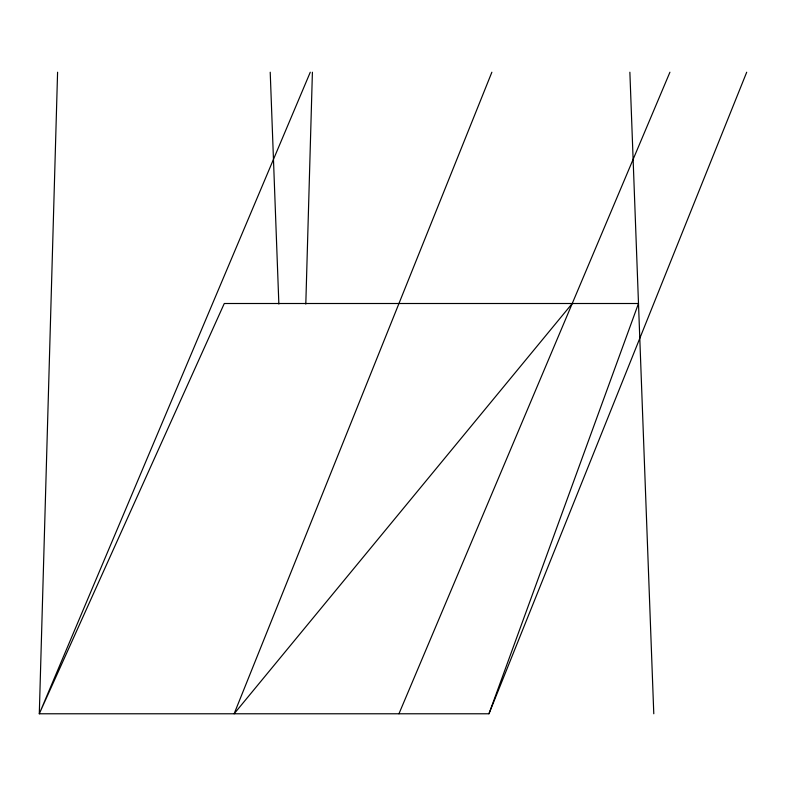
<?xml version="1.0" encoding="UTF-8"?>
<svg xmlns="http://www.w3.org/2000/svg" width="786" height="786" viewBox="0 0 786 786"><rect width="100%" height="100%" fill="white"/><g stroke="black" fill="none" stroke-linecap="round" stroke-linejoin="round"><path stroke-width="1.18" d="M57.584 72.224L39.3 713.776L488.961 713.776L746.7 72.224M305.803 304.064L312.406 72.224M488.961 713.776L638.497 303.504L224.275 303.504L39.3 713.776L310.274 72.224M491.869 72.224L234.13 713.776L572.247 303.504M398.954 713.776L669.927 72.224M629.871 72.224L653.785 713.776M270.217 72.224L278.863 304.064"/></g></svg>
